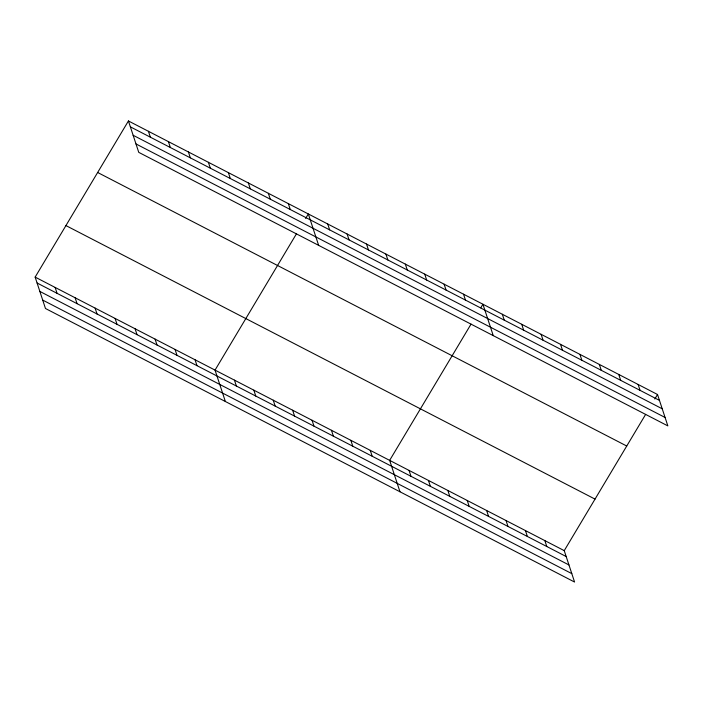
<?xml version="1.0" encoding="UTF-8"?>
<svg xmlns="http://www.w3.org/2000/svg" width="703" height="703" viewBox="0 0 703 703"><rect width="100%" height="100%" fill="white"/><g stroke="black" fill="none" stroke-linecap="round" stroke-linejoin="round"><path stroke-width="1.05" d="M35.15 277.105L564.245 550.642L574.571 582.04L45.475 308.503L35.15 277.105L128.429 120.96L657.525 394.497L667.85 425.895L138.755 152.358L128.429 120.96M296.438 233.844L215.039 370.112L225.364 401.51M305.62 218.484L308.318 213.958L318.644 245.356M471.045 324.118L389.647 460.377L399.972 491.775M480.764 307.844L482.926 304.223L493.251 335.63M564.245 550.642L645.644 414.383M654.827 399.014L657.525 394.497M130.363 126.848L659.467 400.394M133.131 135.266L662.235 408.803M135.987 143.939L665.082 417.477M97.647 172.481L626.742 446.027M65.933 225.575L595.028 499.112M37.092 283.001L566.187 556.539M39.851 291.42L568.955 564.957M42.707 300.084L571.803 573.63M638.122 384.462L640.064 390.358M618.728 374.435L620.661 380.332M599.325 364.409L601.267 370.305M579.922 354.374L581.864 360.27M560.528 344.347L562.462 350.243M541.125 334.32L543.067 340.208M521.723 324.285L523.665 330.182M502.329 314.259L504.262 320.155M544.851 540.616L546.785 546.512M463.523 294.197L465.465 300.093M525.449 530.589L527.382 536.477M444.12 284.17L446.062 290.067M506.046 520.554L507.988 526.45M424.726 274.135L426.659 280.031M486.643 510.527L488.585 516.424M405.323 264.108L407.265 270.005M467.249 500.492L469.182 506.388M385.921 254.082L387.863 259.969M447.846 490.466L449.788 496.362M366.527 244.046L368.46 249.943M428.443 480.439L430.385 486.335M347.124 234.02L349.057 239.916M409.049 470.404L410.983 476.3M327.721 223.985L329.663 229.881M370.244 450.351L372.186 456.238M288.335 203.624L290.269 209.52M350.841 440.315L352.783 446.212M268.344 193.29L270.286 199.186M331.447 430.289L333.38 436.185M248.361 182.956L250.294 188.852M312.044 420.253L313.986 426.15M228.37 172.622L230.312 178.518M292.641 410.227L294.583 416.123M208.378 162.288L210.32 168.184M273.247 400.2L275.181 406.097M188.395 151.953L190.328 157.85M253.845 390.165L255.778 396.061M168.404 141.619L170.346 147.516M234.442 380.138L236.384 386.035M148.421 131.285L150.354 137.182M195.056 359.778L196.989 365.674M175.065 349.444L177.007 355.34M155.082 339.11L157.015 345.006M135.09 328.776L137.032 334.672M115.099 318.441L117.041 324.338M95.116 308.107L97.049 314.004M75.124 297.773L77.066 303.67M55.142 287.439L57.075 293.336"/></g></svg>
